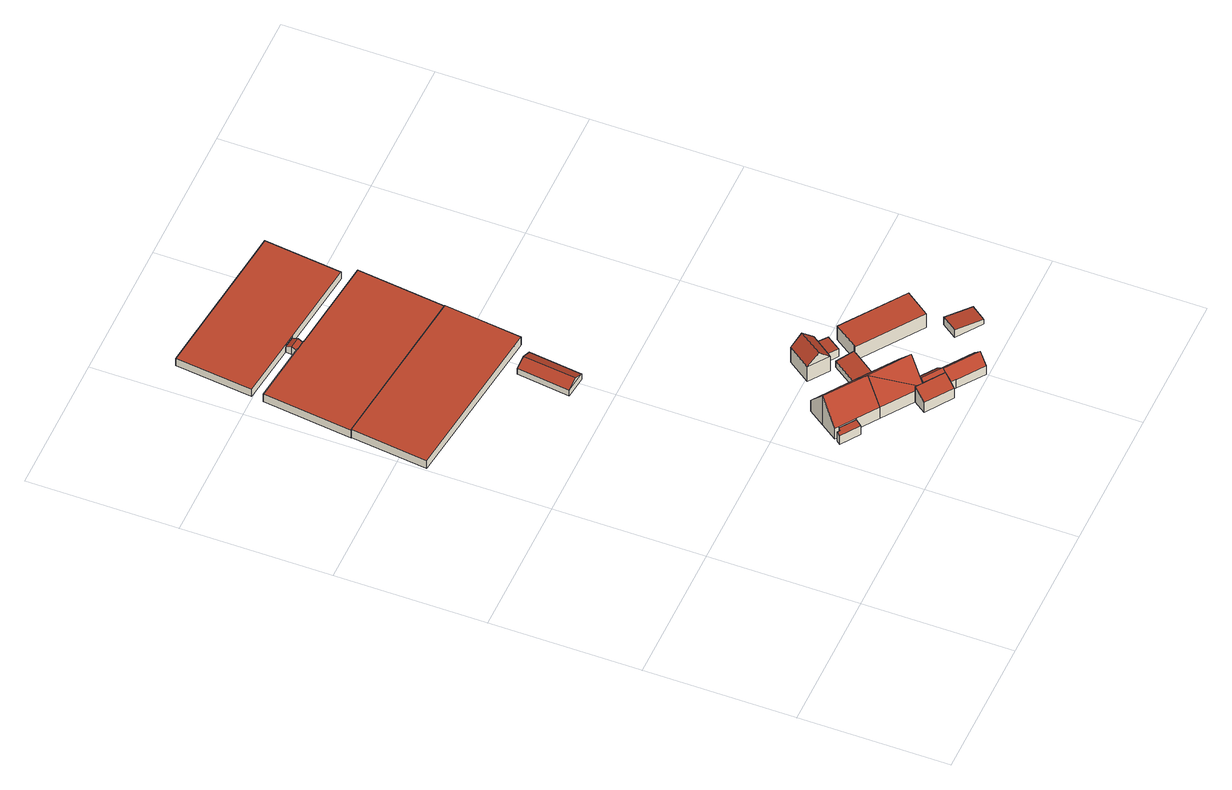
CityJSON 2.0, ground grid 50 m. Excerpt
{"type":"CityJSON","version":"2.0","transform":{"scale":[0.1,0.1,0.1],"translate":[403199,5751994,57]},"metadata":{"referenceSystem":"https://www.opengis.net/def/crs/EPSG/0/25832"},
"CityObjects":{
"building1":{"type":"Building","attributes":{"Gemeindeschluessel":"05515000","Geometrietyp2DReferenz":"3000","function":"31001_2740","roofType":"1000","measuredHeight":3.59},"geometry":[{"type":"Solid","lod":"2","boundaries":[[[[0,1,2,3]],[[4,5,1,0]],[[6,7,5,4]],[[3,2,7,6]],[[4,0,3,6]],[[1,5,7,2]]]],"semantics":{"surfaces":[{"type":"WallSurface"},{"type":"RoofSurface"},{"type":"GroundSurface"}],"values":[[0,0,0,0,1,2]]}}]},
"building2":{"type":"Building","attributes":{"name":"Waterbeck","Gemeindeschluessel":"05515000","Geometrietyp2DReferenz":"3000","function":"31001_1000"},"address":[{"country":"Germany","locality":"Münster","thoroughfareNumber":"419","thoroughfareName":"Kappenberger Damm"}],"children":["building2-1","building2-2"]},
"building2-1":{"type":"BuildingPart","attributes":{"roofType":"3100","measuredHeight":12.82},"parents":["building2"],"geometry":[{"type":"Solid","lod":"2","boundaries":[[[[8,9,10,11]],[[12,13,9,8]],[[14,13,12]],[[15,16,17]],[[18,19,15,17]],[[20,21,19,18]],[[22,23,21,20]],[[24,25,23,22]],[[11,10,25,24]],[[18,17,12,8,11,20]],[[24,22,20,11]],[[9,13,15,19,21,23,25,10]],[[16,14,12,17]],[[15,13,14,16]]]],"semantics":{"surfaces":[{"type":"WallSurface"},{"type":"RoofSurface"},{"type":"GroundSurface"},{"type":"ClosureSurface"}],"values":[[0,0,0,0,0,0,0,0,0,1,1,2,0,3]]}}]},
"building2-2":{"type":"BuildingPart","attributes":{"roofType":"2100","measuredHeight":4.27},"parents":["building2"],"geometry":[{"type":"Solid","lod":"2","boundaries":[[[[26,27,13,14]],[[28,29,27,26]],[[30,31,29,28]],[[32,33,31,30]],[[16,15,33,32]],[[32,30,28,26,14,16]],[[13,27,29,31,33,15]],[[15,16,14,13]]]],"semantics":{"surfaces":[{"type":"WallSurface"},{"type":"RoofSurface"},{"type":"GroundSurface"},{"type":"ClosureSurface"}],"values":[[0,0,0,0,0,1,2,3]]}}]},
"building3":{"type":"Building","attributes":{"Geometrietyp2DReferenz":"3000","Gemeindeschluessel":"05515000","function":"31001_2000","roofType":"3100","measuredHeight":4.24},"geometry":[{"type":"Solid","lod":"2","boundaries":[[[[34,35,36,37]],[[38,39,35,34]],[[40,41,39,38]],[[37,36,41,40]],[[34,42,38]],[[40,43,37]],[[37,43,42,34]],[[38,42,43,40]],[[35,39,41,36]]]],"semantics":{"surfaces":[{"type":"WallSurface"},{"type":"RoofSurface"},{"type":"GroundSurface"}],"values":[[0,0,0,0,0,0,1,1,2]]}}]},
"building4":{"type":"Building","attributes":{"Gemeindeschluessel":"05515000","Geometrietyp2DReferenz":"3000","function":"31001_2740"},"children":["building4-1","building4-2","building4-3"]},
"building4-1":{"type":"BuildingPart","attributes":{"roofType":"1000","measuredHeight":3.33},"parents":["building4"],"geometry":[{"type":"Solid","lod":"2","boundaries":[[[[44,45,46,47,48]],[[49,50,45,44]],[[51,52,50,49]],[[53,54,52,51]],[[55,56,54,53]],[[57,58,56,55]],[[59,60,61,58,57]],[[55,53,51,49,44,48,59,57]],[[46,45,50,52,54,56,58,61]],[[60,59,48,47]],[[46,61,60,47]]]],"semantics":{"surfaces":[{"type":"WallSurface"},{"type":"RoofSurface"},{"type":"GroundSurface"},{"type":"ClosureSurface"}],"values":[[0,0,0,0,0,0,0,1,2,0,3]]}}]},
"building4-2":{"type":"BuildingPart","attributes":{"roofType":"3100","measuredHeight":3.24},"parents":["building4"],"geometry":[{"type":"Solid","lod":"2","boundaries":[[[[62,63,58,64]],[[65,66,63,62]],[[67,68,69]],[[70,71,68,67]],[[47,46,71,70]],[[64,58,61,60]],[[67,69,65,62,70]],[[64,60,47,70,62]],[[63,66,68,71,46,61,58]],[[68,66,65,69]],[[61,46,47,60]]]],"semantics":{"surfaces":[{"type":"WallSurface"},{"type":"RoofSurface"},{"type":"GroundSurface"},{"type":"ClosureSurface"}],"values":[[0,0,0,0,0,0,1,1,2,3,3]]}}]},
"building4-3":{"type":"BuildingPart","attributes":{"roofType":"1000","measuredHeight":3.1},"parents":["building4"],"geometry":[{"type":"Solid","lod":"2","boundaries":[[[[72,73,74,75]],[[76,68,73,72]],[[69,68,76]],[[66,65,77]],[[78,79,66,77]],[[80,81,79,78]],[[75,74,81,80]],[[78,77,76,72,75,80]],[[73,68,66,79,81,74]],[[69,76,77,65]],[[66,68,69,65]]]],"semantics":{"surfaces":[{"type":"WallSurface"},{"type":"RoofSurface"},{"type":"GroundSurface"},{"type":"ClosureSurface"}],"values":[[0,0,0,0,0,0,0,1,2,0,3]]}}]},
"building5":{"type":"Building","attributes":{"Gemeindeschluessel":"05515000","Geometrietyp2DReferenz":"3000","function":"31001_2000"},"address":[{"country":"Germany","locality":"Münster","thoroughfareNumber":"417","thoroughfareName":"Kappenberger Damm"}],"children":["building5-1","building5-2","building5-3","building5-4"]},
"building5-1":{"type":"BuildingPart","attributes":{"roofType":"2100","measuredHeight":6.76},"parents":["building5"],"geometry":[{"type":"Solid","lod":"2","boundaries":[[[[82,83,84,85,86]],[[87,88,83,82]],[[89,90,91,88,87]],[[87,82,86,92,93,89]],[[84,83,88,91,94,95]],[[85,96,92,86]],[[84,95,96,85]],[[93,97,90,89]],[[97,94,91,90]],[[92,96,95,94,97,93]]]],"semantics":{"surfaces":[{"type":"WallSurface"},{"type":"RoofSurface"},{"type":"GroundSurface"},{"type":"ClosureSurface"}],"values":[[0,0,0,1,2,0,3,0,3,3]]}}]},
"building5-2":{"type":"BuildingPart","attributes":{"roofType":"3100","measuredHeight":7.08},"parents":["building5"],"geometry":[{"type":"Solid","lod":"2","boundaries":[[[[85,84,98,99]],[[100,101,102,103]],[[104,105,101,100]],[[106,107,105,104]],[[108,109,107,106]],[[99,98,109,108]],[[100,103,110,111,104]],[[112,96,85,99,108,106,104,111]],[[84,95,113,102,101,105,107,109,98]],[[112,111,114]],[[84,85,96,95]],[[95,96,112,114,113]],[[114,110,103,102,113]],[[114,111,110]]]],"semantics":{"surfaces":[{"type":"WallSurface"},{"type":"RoofSurface"},{"type":"GroundSurface"},{"type":"ClosureSurface"}],"values":[[0,0,0,0,0,0,1,1,2,0,3,3,3,3]]}}]},
"building5-3":{"type":"BuildingPart","attributes":{"roofType":"3100","measuredHeight":12.92},"parents":["building5"],"geometry":[{"type":"Solid","lod":"2","boundaries":[[[[115,116,117,118]],[[119,120,121,116,115]],[[8,122,91,90]],[[24,123,122,8]],[[118,117,123,24]],[[115,118,24,124]],[[11,124,24]],[[125,126,127,124,11,97]],[[11,8,90,97]],[[124,127,119,115]],[[24,8,11]],[[116,121,94,91,122,123,117]],[[120,119,128,129]],[[121,120,129,97,94]],[[94,97,90,91]],[[128,119,127,126]],[[129,125,97]],[[129,128,126,125]]]],"semantics":{"surfaces":[{"type":"WallSurface"},{"type":"RoofSurface"},{"type":"GroundSurface"},{"type":"ClosureSurface"}],"values":[[0,0,0,0,0,1,1,1,1,0,0,2,0,3,3,0,3,3]]}}]},
"building5-4":{"type":"BuildingPart","attributes":{"roofType":"3100","measuredHeight":7.5},"parents":["building5"],"geometry":[{"type":"Solid","lod":"2","boundaries":[[[[130,103,102,121,120]],[[120,128,126,131,132,130]],[[133,132,131,134]],[[102,113,95,94,121]],[[103,130,110]],[[112,133,92,96]],[[113,114,112,96,95]],[[102,103,110,114,113]],[[92,133,134,93]],[[95,96,92,93,97,94]],[[97,93,134,125]],[[121,94,97,129,120]],[[97,125,129]],[[133,112,114,111,110,130,132]],[[114,110,111]],[[131,126,125,134]],[[128,120,129]],[[126,128,129,125]]]],"semantics":{"surfaces":[{"type":"WallSurface"},{"type":"RoofSurface"},{"type":"GroundSurface"},{"type":"ClosureSurface"}],"values":[[0,1,1,2,0,0,3,3,0,3,0,3,3,0,3,0,0,3]]}}]},
"building6":{"type":"Building","attributes":{"Gemeindeschluessel":"05515000","Geometrietyp2DReferenz":"3000","function":"31001_2700","roofType":"2100","measuredHeight":3.27},"geometry":[{"type":"Solid","lod":"2","boundaries":[[[[135,136,137,138]],[[139,140,136,135]],[[141,142,140,139]],[[143,144,142,141]],[[138,137,144,143]],[[141,139,135,138,143]],[[136,140,142,144,137]]]],"semantics":{"surfaces":[{"type":"WallSurface"},{"type":"RoofSurface"},{"type":"GroundSurface"}],"values":[[0,0,0,0,0,1,2]]}}]},
"building7":{"type":"Building","attributes":{"Gemeindeschluessel":"05515000","Geometrietyp2DReferenz":"3000","function":"31001_1000"},"address":[{"country":"Germany","locality":"Münster","thoroughfareNumber":"415","thoroughfareName":"Kappenberger Damm"}],"children":["building7-1","building7-2"]},
"building7-1":{"type":"BuildingPart","attributes":{"roofType":"2100","measuredHeight":3.53},"parents":["building7"],"geometry":[{"type":"Solid","lod":"2","boundaries":[[[[145,146,147,148]],[[149,150,151,152]],[[148,147,150,149]],[[152,145,148,149]],[[146,151,150,147]],[[146,145,152,151]]]],"semantics":{"surfaces":[{"type":"WallSurface"},{"type":"RoofSurface"},{"type":"GroundSurface"},{"type":"ClosureSurface"}],"values":[[0,0,0,1,2,3]]}}]},
"building7-2":{"type":"BuildingPart","attributes":{"roofType":"3100","measuredHeight":10.41},"parents":["building7"],"geometry":[{"type":"Solid","lod":"2","boundaries":[[[[153,152,151,154,155]],[[156,157,146,145,158]],[[159,160,157,156]],[[155,154,160,159]],[[161,162,155,159]],[[153,162,161,156,158]],[[161,159,156]],[[162,153,155]],[[151,146,157,160,154]],[[152,153,158,145]],[[146,151,152,145]]]],"semantics":{"surfaces":[{"type":"WallSurface"},{"type":"RoofSurface"},{"type":"GroundSurface"},{"type":"ClosureSurface"}],"values":[[0,0,0,0,1,1,0,0,2,0,3]]}}]},
"building8":{"type":"Building","attributes":{"Gemeindeschluessel":"05515000","Geometrietyp2DReferenz":"3000","function":"31001_2700","roofType":"1000","measuredHeight":6},"geometry":[{"type":"Solid","lod":"2","boundaries":[[[[163,164,165,166]],[[167,168,164,163]],[[169,170,168,167]],[[171,172,170,169]],[[166,165,172,171]],[[169,167,163,166,171]],[[164,168,170,172,165]]]],"semantics":{"surfaces":[{"type":"WallSurface"},{"type":"RoofSurface"},{"type":"GroundSurface"}],"values":[[0,0,0,0,0,1,2]]}}]},
"building9":{"type":"Building","attributes":{"Gemeindeschluessel":"05515000","Geometrietyp2DReferenz":"3000","function":"31001_2000","roofType":"2100","measuredHeight":3.34},"geometry":[{"type":"Solid","lod":"2","boundaries":[[[[173,174,175,176]],[[177,178,174,173]],[[179,180,178,177]],[[176,175,180,179]],[[177,173,176,179]],[[174,178,180,175]]]],"semantics":{"surfaces":[{"type":"WallSurface"},{"type":"RoofSurface"},{"type":"GroundSurface"}],"values":[[0,0,0,0,1,2]]}}]}
},
"vertices":[
[609,1599,41],[609,1599,6],[37,1666,6],[37,1666,41],[578,1340,41],[578,1340,6],[7,1408,41],[7,1408,6],
[709,232,60],[709,232,13],[748,288,13],[748,288,141],[641,280,60],[641,280,13],[641,280,56],[590,316,13],[590,316,56],[590,316,60],[579,324,60],[579,324,13],[618,380,141],[618,380,13],[657,435,60],[657,435,13],[787,344,60],[787,344,13],
[626,259,51],[626,259,13],[565,302,51],[565,302,13],[574,315,54],[574,315,13],[584,308,54],[584,308,13],
[463,1305,32],[463,1305,8],[441,1127,8],[441,1127,32],[538,1296,32],[538,1296,8],[516,1118,32],[516,1118,8],[500,1300,50],[479,1122,50],
[317,1934,37],[317,1934,4],[317,1935,4],[317,1935,29],[317,1935,37],[644,1896,37],[644,1896,4],[609,1599,37],[609,1599,4],[37,1666,37],[37,1666,4],[72,1964,37],[72,1964,4],[279,1940,37],[279,1940,4],[279,1939,37],[279,1939,28],[279,1939,4],
[281,1959,36],[281,1959,4],[279,1940,29],[283,1979,29],[283,1979,4],[322,1974,29],[322,1974,4],[322,1974,28],[320,1954,36],[320,1954,4],
[619,1939,35],[619,1939,4],[649,2199,4],[649,2199,35],[322,1974,35],[283,1979,35],[77,2004,35],[77,2004,4],[107,2262,35],[107,2262,4],
[870,58,55],[870,58,12],[889,84,12],[889,84,49],[889,84,71],[783,119,55],[783,119,12],[812,160,79],[812,160,60],[812,160,12],[899,99,79],[836,143,79],[836,143,12],[899,99,12],[899,99,68],[836,143,60],
[911,69,12],[911,69,49],[1033,59,49],[1033,59,12],[925,136,12],[925,136,49],[1014,33,83],[1014,33,12],[996,7,49],[996,7,12],[910,68,48],[910,68,12],[916,123,65],[907,110,83],[903,105,76],[907,110,12],[907,110,73],
[914,254,60],[914,254,12],[839,307,12],[839,307,60],[862,180,60],[862,180,58],[862,180,12],[709,232,12],[787,344,12],[875,199,141],[843,153,74],[847,158,82],[862,180,113],[861,178,60],[860,177,60],
[925,136,58],[844,154,87],[907,110,87],[899,99,80],[836,143,80],
[787,344,39],[787,344,14],[839,307,14],[839,307,47],[850,433,39],[850,433,14],[902,396,47],[902,396,14],[898,390,47],[898,390,14],
[852,472,46],[852,472,11],[895,442,11],[895,442,43],[928,490,43],[928,490,11],[886,520,11],[886,520,46],
[886,520,75],[819,567,11],[819,567,75],[831,443,75],[831,443,11],[852,472,75],[765,490,75],[765,490,11],[798,466,115],[852,544,115],
[902,396,72],[902,396,12],[898,390,12],[898,390,72],[956,472,72],[956,472,12],[1161,327,72],[1161,327,12],[1103,245,72],[1103,245,12],
[1097,151,45],[1097,151,12],[1181,91,12],[1181,91,32],[1133,201,45],[1133,201,12],[1217,141,32],[1217,141,12]
]}
